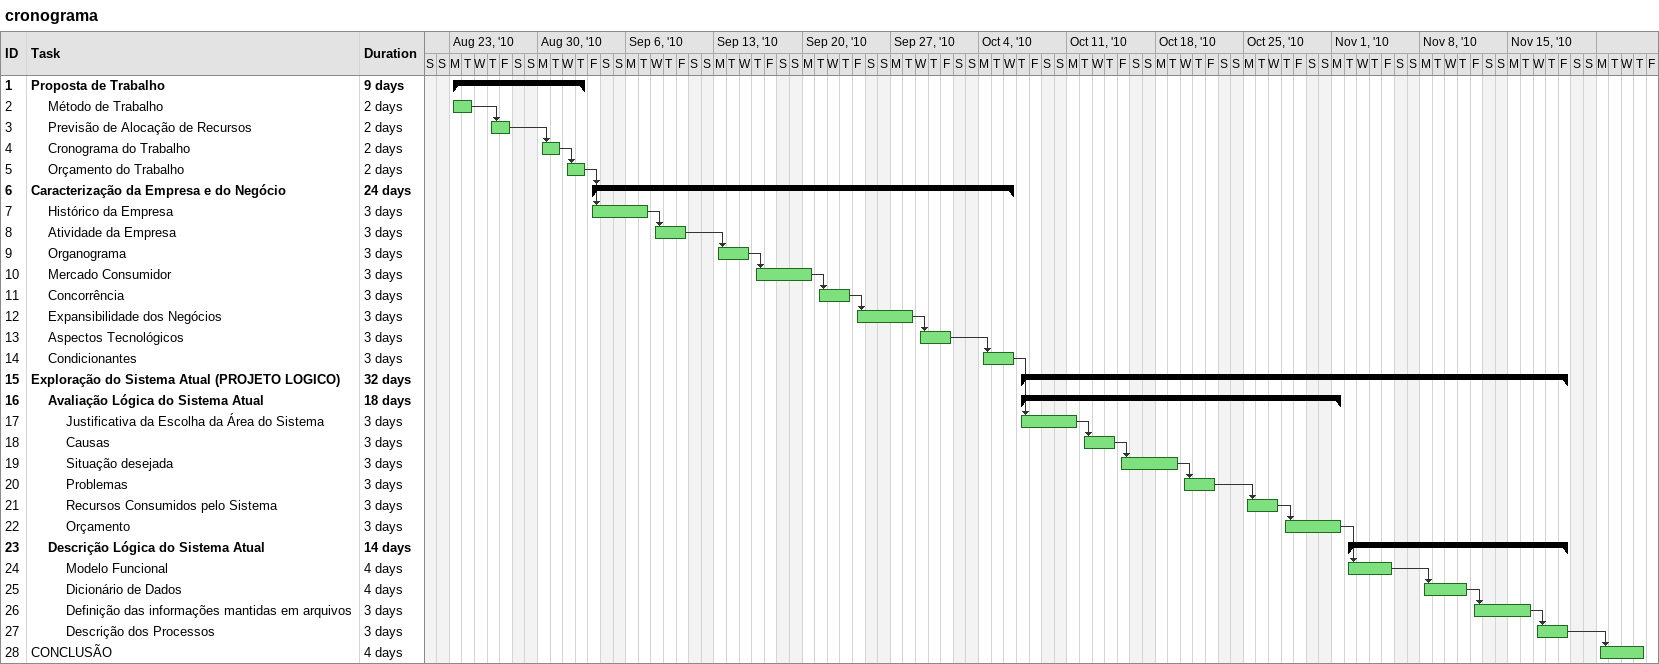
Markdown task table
cronograma

| ID | Level | Task | Duration | Start | Finish | Predecessors |
|---|---|---|---|---|---|---|
| 1 | 1 | **Proposta de Trabalho** | 9d | 2010-08-23 | 2010-09-02 |  |
| 2 | 2 | Método de Trabalho | 2d | 2010-08-23 | 2010-08-24 |  |
| 3 | 2 | Previsão de Alocação de Recursos | 2d | 2010-08-26 | 2010-08-27 | 2 |
| 4 | 2 | Cronograma do Trabalho | 2d | 2010-08-30 | 2010-08-31 | 3 |
| 5 | 2 | Orçamento do Trabalho | 2d | 2010-09-01 | 2010-09-02 | 4 |
| 6 | 1 | **Caracterização da Empresa e do Negócio** | 24d | 2010-09-03 | 2010-10-06 | 5 |
| 7 | 2 | Histórico da Empresa | 3d | 2010-09-03 | 2010-09-07 | 5 |
| 8 | 2 | Atividade da Empresa | 3d | 2010-09-08 | 2010-09-10 | 7 |
| 9 | 2 | Organograma | 3d | 2010-09-13 | 2010-09-15 | 8 |
| 10 | 2 | Mercado Consumidor | 3d | 2010-09-16 | 2010-09-20 | 9 |
| 11 | 2 | Concorrência | 3d | 2010-09-21 | 2010-09-23 | 10 |
| 12 | 2 | Expansibilidade dos Negócios | 3d | 2010-09-24 | 2010-09-28 | 11 |
| 13 | 2 | Aspectos Tecnológicos | 3d | 2010-09-29 | 2010-10-01 | 12 |
| 14 | 2 | Condicionantes | 3d | 2010-10-04 | 2010-10-06 | 13 |
| 15 | 1 | **Exploração do Sistema Atual (PROJETO LOGICO)** | 32d | 2010-10-07 | 2010-11-19 |  |
| 16 | 2 | **Avaliação Lógica do Sistema Atual** | 18d | 2010-10-07 | 2010-11-01 |  |
| 17 | 3 | Justificativa da Escolha da Área do Sistema | 3d | 2010-10-07 | 2010-10-11 | 14 |
| 18 | 3 | Causas | 3d | 2010-10-12 | 2010-10-14 | 17 |
| 19 | 3 | Situação desejada | 3d | 2010-10-15 | 2010-10-19 | 18 |
| 20 | 3 | Problemas | 3d | 2010-10-20 | 2010-10-22 | 19 |
| 21 | 3 | Recursos Consumidos pelo Sistema | 3d | 2010-10-25 | 2010-10-27 | 20 |
| 22 | 3 | Orçamento | 3d | 2010-10-28 | 2010-11-01 | 21 |
| 23 | 2 | **Descrição Lógica do Sistema Atual** | 14d | 2010-11-02 | 2010-11-19 |  |
| 24 | 3 | Modelo Funcional | 4d | 2010-11-02 | 2010-11-05 | 22 |
| 25 | 3 | Dicionário de Dados | 4d | 2010-11-08 | 2010-11-11 | 24 |
| 26 | 3 | Definição das informações mantidas em arquivos | 3d | 2010-11-12 | 2010-11-16 | 25 |
| 27 | 3 | Descrição dos Processos | 3d | 2010-11-17 | 2010-11-19 | 26 |
| 28 | 1 | CONCLUSÃO | 4d | 2010-11-22 | 2010-11-25 | 27 |
